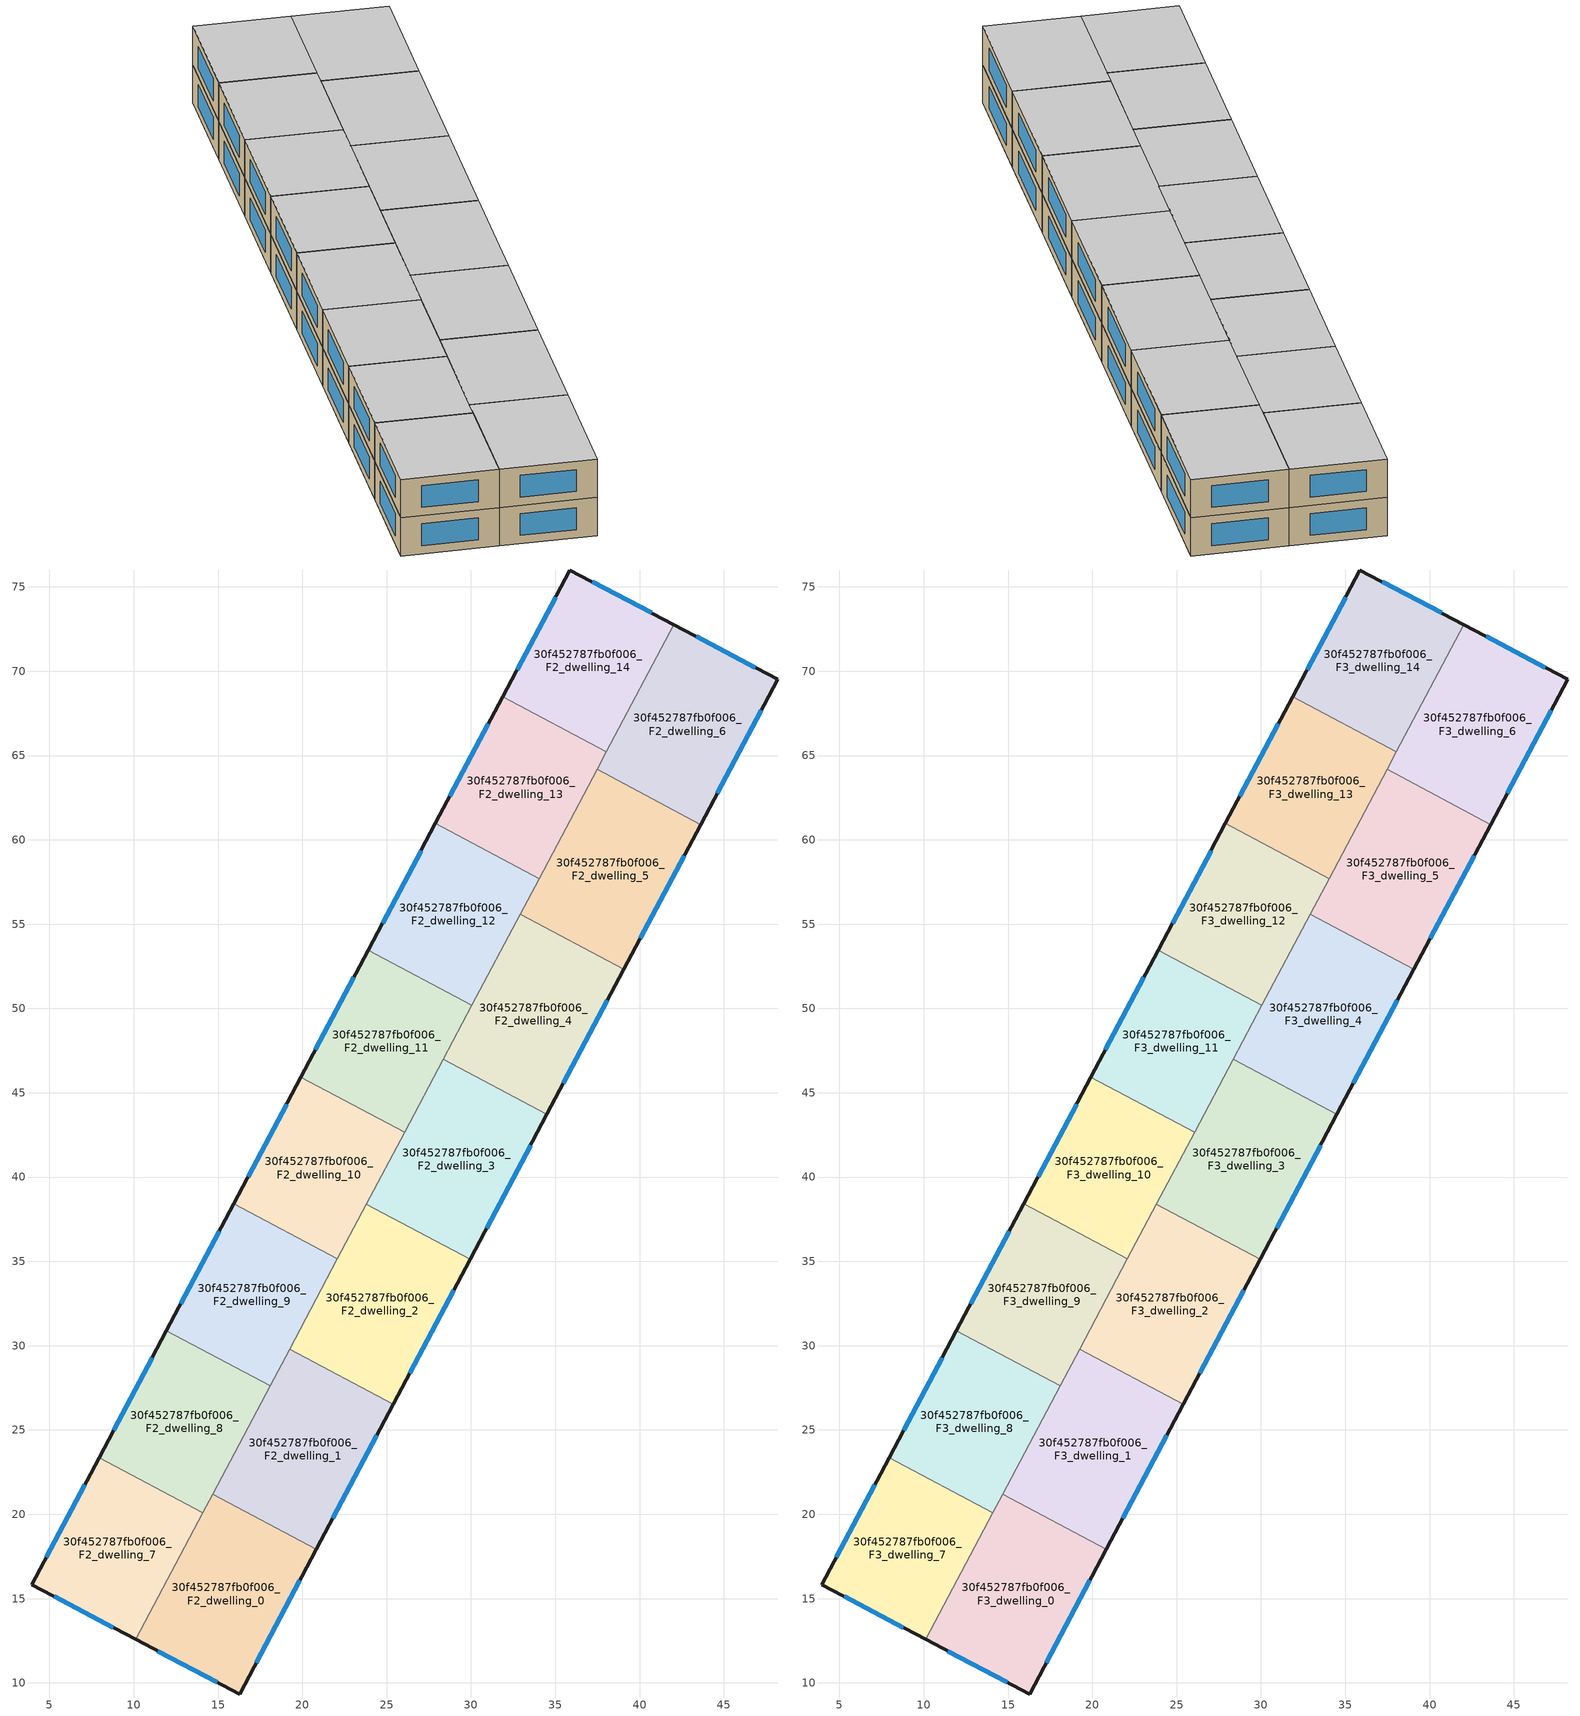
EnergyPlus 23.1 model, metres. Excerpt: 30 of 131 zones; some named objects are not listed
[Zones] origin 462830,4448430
30f452787fb0f006_F2_dwelling_0
 floor to 30f452787fb0f006_F1_dwelling_0 (EU_floor_Construction): 20.83,17.93 16.28,9.34 10.12,12.59 14.68,21.19 z6
 wall outside (EU_wall_Construction): 10.12,12.59 16.28,9.34 20.83,17.93 z6:9
 wall to 30f452787fb0f006_F2_dwelling_1 (EU_wall_Construction): 20.83,17.93 14.68,21.19 z6:9
 wall to 30f452787fb0f006_F2_dwelling_7 (EU_wall_Construction): 14.1,20.1 10.12,12.59 z6:9
 wall to 30f452787fb0f006_F2_dwelling_8 (EU_wall_Construction): 14.68,21.19 14.1,20.1 z6:9
 window (EU_Window_Construction): 17.25,11.18 19.85,16.09 / 11.44,11.89 14.96,10.04 z6.64:8.36
30f452787fb0f006_F2_dwelling_1
 floor to 30f452787fb0f006_F1_dwelling_1 (EU_floor_Construction): 25.39,26.53 20.83,17.93 14.68,21.19 19.24,29.79 z6
 wall outside (EU_wall_Construction): 20.83,17.93 25.39,26.53 z6:9
 wall to 30f452787fb0f006_F2_dwelling_2 (EU_wall_Construction): 25.39,26.53 19.24,29.79 z6:9
 wall to 30f452787fb0f006_F2_dwelling_8 (EU_wall_Construction): 18.09,27.62 14.68,21.19 z6:9
 wall to 30f452787fb0f006_F2_dwelling_9 (EU_wall_Construction): 19.24,29.79 18.09,27.62 z6:9
 window (EU_Window_Construction): 21.81,19.77 24.41,24.68 z6.64:8.36
30f452787fb0f006_F2_dwelling_10
 floor to 30f452787fb0f006_F1_dwelling_10 (EU_floor_Construction): 26.07,42.66 22.08,35.14 15.93,38.4 19.92,45.92 z6
 wall outside (EU_wall_Construction): 19.92,45.92 15.93,38.4 z6:9
 wall to 30f452787fb0f006_F2_dwelling_11 (EU_wall_Construction): 26.07,42.66 19.92,45.92 z6:9
 wall to 30f452787fb0f006_F2_dwelling_9 (EU_wall_Construction): 15.93,38.4 22.08,35.14 z6:9
 wall to 30f452787fb0f006_F2_dwelling_3 (EU_wall_Construction): 23.8,38.38 26.07,42.66 z6:9
 wall to 30f452787fb0f006_F2_dwelling_2 (EU_wall_Construction): 22.08,35.14 23.8,38.38 z6:9
 window (EU_Window_Construction): 19.06,44.31 16.78,40.01 z6.64:8.36
30f452787fb0f006_F2_dwelling_11
 floor to 30f452787fb0f006_F1_dwelling_11 (EU_floor_Construction): 30.06,50.18 26.07,42.66 19.92,45.92 23.91,53.45 z6
 wall outside (EU_wall_Construction): 23.91,53.45 19.92,45.92 z6:9
 wall to 30f452787fb0f006_F2_dwelling_12 (EU_wall_Construction): 30.06,50.18 23.91,53.45 z6:9
 wall to 30f452787fb0f006_F2_dwelling_4 (EU_wall_Construction): 28.36,46.98 30.06,50.18 z6:9
 wall to 30f452787fb0f006_F2_dwelling_3 (EU_wall_Construction): 26.07,42.66 28.36,46.98 z6:9
 window (EU_Window_Construction): 23.05,51.84 20.77,47.54 z6.64:8.36
30f452787fb0f006_F2_dwelling_12
 floor to 30f452787fb0f006_F1_dwelling_12 (EU_floor_Construction): 34.05,57.71 30.06,50.18 23.91,53.45 27.9,60.97 z6
 wall outside (EU_wall_Construction): 27.9,60.97 23.91,53.45 z6:9
 wall to 30f452787fb0f006_F2_dwelling_13 (EU_wall_Construction): 34.05,57.71 27.9,60.97 z6:9
 wall to 30f452787fb0f006_F2_dwelling_5 (EU_wall_Construction): 32.92,55.57 34.05,57.71 z6:9
 wall to 30f452787fb0f006_F2_dwelling_4 (EU_wall_Construction): 30.06,50.18 32.92,55.57 z6:9
 window (EU_Window_Construction): 27.04,59.36 24.76,55.06 z6.64:8.36
30f452787fb0f006_F2_dwelling_13
 floor to 30f452787fb0f006_F1_dwelling_13 (EU_floor_Construction): 38.03,65.23 34.05,57.71 27.9,60.97 31.88,68.49 z6
 wall outside (EU_wall_Construction): 31.88,68.49 27.9,60.97 z6:9
 wall to 30f452787fb0f006_F2_dwelling_14 (EU_wall_Construction): 38.03,65.23 31.88,68.49 z6:9
 wall to 30f452787fb0f006_F2_dwelling_6 (EU_wall_Construction): 37.47,64.17 38.03,65.23 z6:9
 wall to 30f452787fb0f006_F2_dwelling_5 (EU_wall_Construction): 34.05,57.71 37.47,64.17 z6:9
 window (EU_Window_Construction): 31.03,66.88 28.75,62.58 z6.64:8.36
30f452787fb0f006_F2_dwelling_14
 floor to 30f452787fb0f006_F1_dwelling_14 (EU_floor_Construction): 42.03,72.76 38.03,65.23 31.88,68.49 35.87,76 z6
 wall outside (EU_wall_Construction): 42.03,72.76 35.87,76 31.88,68.49 z6:9
 wall to 30f452787fb0f006_F2_dwelling_6 (EU_wall_Construction): 38.04,65.23 42.03,72.76 z6:9
 window (EU_Window_Construction): 35.01,74.39 32.74,70.1 / 40.71,73.45 37.19,75.31 z6.64:8.36
30f452787fb0f006_F2_dwelling_2
 floor to 30f452787fb0f006_F1_dwelling_2 (EU_floor_Construction): 29.95,35.12 25.39,26.53 19.24,29.79 23.8,38.38 z6
 wall outside (EU_wall_Construction): 25.39,26.53 29.95,35.12 z6:9
 wall to 30f452787fb0f006_F2_dwelling_3 (EU_wall_Construction): 29.95,35.12 23.8,38.38 z6:9
 wall to 30f452787fb0f006_F2_dwelling_9 (EU_wall_Construction): 22.08,35.14 19.24,29.79 z6:9
 window (EU_Window_Construction): 26.37,28.37 28.97,33.28 z6.64:8.36
30f452787fb0f006_F2_dwelling_3
 floor to 30f452787fb0f006_F1_dwelling_3 (EU_floor_Construction): 34.51,43.72 29.95,35.12 23.8,38.38 28.36,46.98 z6
 wall outside (EU_wall_Construction): 29.95,35.12 34.51,43.72 z6:9
 wall to 30f452787fb0f006_F2_dwelling_4 (EU_wall_Construction): 34.51,43.72 28.36,46.98 z6:9
 window (EU_Window_Construction): 30.92,36.96 33.53,41.88 z6.64:8.36
30f452787fb0f006_F2_dwelling_4
 floor to 30f452787fb0f006_F1_dwelling_4 (EU_floor_Construction): 39.07,52.31 34.51,43.72 28.36,46.98 32.92,55.58 z6
 wall outside (EU_wall_Construction): 34.51,43.72 39.07,52.31 z6:9
 wall to 30f452787fb0f006_F2_dwelling_5 (EU_wall_Construction): 39.07,52.31 32.92,55.58 z6:9
 window (EU_Window_Construction): 35.48,45.56 38.09,50.47 z6.64:8.36
30f452787fb0f006_F2_dwelling_5
 floor to 30f452787fb0f006_F1_dwelling_5 (EU_floor_Construction): 43.62,60.91 39.07,52.31 32.92,55.58 37.47,64.17 z6
 wall outside (EU_wall_Construction): 39.07,52.31 43.62,60.91 z6:9
 wall to 30f452787fb0f006_F2_dwelling_6 (EU_wall_Construction): 43.62,60.91 37.47,64.17 z6:9
 window (EU_Window_Construction): 40.04,54.15 42.65,59.07 z6.64:8.36
30f452787fb0f006_F2_dwelling_6
 floor to 30f452787fb0f006_F1_dwelling_6 (EU_floor_Construction): 48.19,69.51 43.62,60.91 37.47,64.17 42.03,72.76 z6
 wall outside (EU_wall_Construction): 43.62,60.91 48.19,69.51 42.03,72.76 z6:9
 window (EU_Window_Construction): 46.87,70.21 43.35,72.06 / 44.6,62.75 47.21,67.67 z6.64:8.36
30f452787fb0f006_F2_dwelling_7
 floor to 30f452787fb0f006_F1_dwelling_7 (EU_floor_Construction): 14.1,20.1 10.12,12.59 3.96,15.83 7.95,23.36 z6
 wall outside (EU_wall_Construction): 7.95,23.36 3.96,15.83 10.12,12.59 z6:9
 wall to 30f452787fb0f006_F2_dwelling_8 (EU_wall_Construction): 14.1,20.1 7.95,23.36 z6:9
 window (EU_Window_Construction): 5.27,15.14 8.8,13.28 / 7.09,21.75 4.81,17.44 z6.64:8.36
30f452787fb0f006_F2_dwelling_8
 floor to 30f452787fb0f006_F1_dwelling_8 (EU_floor_Construction): 18.09,27.62 14.1,20.1 7.95,23.36 11.94,30.88 z6
 wall outside (EU_wall_Construction): 11.94,30.88 7.95,23.36 z6:9
 wall to 30f452787fb0f006_F2_dwelling_9 (EU_wall_Construction): 18.09,27.62 11.94,30.88 z6:9
 window (EU_Window_Construction): 11.08,29.27 8.8,24.97 z6.64:8.36
30f452787fb0f006_F2_dwelling_9
 floor to 30f452787fb0f006_F1_dwelling_9 (EU_floor_Construction): 22.08,35.14 18.09,27.62 11.94,30.88 15.93,38.4 z6
 wall outside (EU_wall_Construction): 15.93,38.4 11.94,30.88 z6:9
 window (EU_Window_Construction): 15.07,36.79 12.79,32.49 z6.64:8.36
30f452787fb0f006_F3_dwelling_0
 floor to 30f452787fb0f006_F2_dwelling_0 (EU_floor_Construction): 20.83,17.93 16.28,9.34 10.12,12.59 14.68,21.19 z9
 wall outside (EU_wall_Construction): 10.12,12.59 16.28,9.34 20.83,17.93 z9:12
 wall to 30f452787fb0f006_F3_dwelling_1 (EU_wall_Construction): 20.83,17.93 14.68,21.19 z9:12
 wall to 30f452787fb0f006_F3_dwelling_7 (EU_wall_Construction): 14.1,20.1 10.12,12.59 z9:12
 wall to 30f452787fb0f006_F3_dwelling_8 (EU_wall_Construction): 14.68,21.19 14.1,20.1 z9:12
 window (EU_Window_Construction): 17.25,11.18 19.85,16.09 / 11.44,11.89 14.96,10.04 z9.64:11.36
 ceiling to 30f452787fb0f006_F4_dwelling_0 (EU_floor_Construction): 16.28,9.34 20.83,17.93 14.68,21.19 10.12,12.59 z12
30f452787fb0f006_F3_dwelling_1
 floor to 30f452787fb0f006_F2_dwelling_1 (EU_floor_Construction): 25.39,26.53 20.83,17.93 14.68,21.19 19.24,29.79 z9
 wall outside (EU_wall_Construction): 20.83,17.93 25.39,26.53 z9:12
 wall to 30f452787fb0f006_F3_dwelling_2 (EU_wall_Construction): 25.39,26.53 19.24,29.79 z9:12
 wall to 30f452787fb0f006_F3_dwelling_8 (EU_wall_Construction): 18.09,27.62 14.68,21.19 z9:12
 wall to 30f452787fb0f006_F3_dwelling_9 (EU_wall_Construction): 19.24,29.79 18.09,27.62 z9:12
 window (EU_Window_Construction): 21.81,19.77 24.41,24.68 z9.64:11.36
 ceiling to 30f452787fb0f006_F4_dwelling_1 (EU_floor_Construction): 20.83,17.93 25.39,26.53 19.24,29.79 14.68,21.19 z12
30f452787fb0f006_F3_dwelling_10
 floor to 30f452787fb0f006_F2_dwelling_10 (EU_floor_Construction): 26.07,42.66 22.08,35.14 15.93,38.4 19.92,45.92 z9
 wall outside (EU_wall_Construction): 19.92,45.92 15.93,38.4 z9:12
 wall to 30f452787fb0f006_F3_dwelling_11 (EU_wall_Construction): 26.07,42.66 19.92,45.92 z9:12
 wall to 30f452787fb0f006_F3_dwelling_9 (EU_wall_Construction): 15.93,38.4 22.08,35.14 z9:12
 wall to 30f452787fb0f006_F3_dwelling_3 (EU_wall_Construction): 23.8,38.38 26.07,42.66 z9:12
 wall to 30f452787fb0f006_F3_dwelling_2 (EU_wall_Construction): 22.08,35.14 23.8,38.38 z9:12
 window (EU_Window_Construction): 19.06,44.31 16.78,40.01 z9.64:11.36
 ceiling to 30f452787fb0f006_F4_dwelling_10 (EU_floor_Construction): 22.08,35.14 26.07,42.66 19.92,45.92 15.93,38.4 z12
30f452787fb0f006_F3_dwelling_11
 floor to 30f452787fb0f006_F2_dwelling_11 (EU_floor_Construction): 30.06,50.18 26.07,42.66 19.92,45.92 23.91,53.45 z9
 wall outside (EU_wall_Construction): 23.91,53.45 19.92,45.92 z9:12
 wall to 30f452787fb0f006_F3_dwelling_12 (EU_wall_Construction): 30.06,50.18 23.91,53.45 z9:12
 wall to 30f452787fb0f006_F3_dwelling_4 (EU_wall_Construction): 28.36,46.98 30.06,50.18 z9:12
 wall to 30f452787fb0f006_F3_dwelling_3 (EU_wall_Construction): 26.07,42.66 28.36,46.98 z9:12
 window (EU_Window_Construction): 23.05,51.84 20.77,47.54 z9.64:11.36
 ceiling to 30f452787fb0f006_F4_dwelling_11 (EU_floor_Construction): 26.07,42.66 30.06,50.18 23.91,53.45 19.92,45.92 z12
30f452787fb0f006_F3_dwelling_12
 floor to 30f452787fb0f006_F2_dwelling_12 (EU_floor_Construction): 34.05,57.71 30.06,50.18 23.91,53.45 27.9,60.97 z9
 wall outside (EU_wall_Construction): 27.9,60.97 23.91,53.45 z9:12
 wall to 30f452787fb0f006_F3_dwelling_13 (EU_wall_Construction): 34.05,57.71 27.9,60.97 z9:12
 wall to 30f452787fb0f006_F3_dwelling_5 (EU_wall_Construction): 32.92,55.57 34.05,57.71 z9:12
 wall to 30f452787fb0f006_F3_dwelling_4 (EU_wall_Construction): 30.06,50.18 32.92,55.57 z9:12
 window (EU_Window_Construction): 27.04,59.36 24.76,55.06 z9.64:11.36
 ceiling to 30f452787fb0f006_F4_dwelling_12 (EU_floor_Construction): 30.06,50.18 34.05,57.71 27.9,60.97 23.91,53.45 z12
30f452787fb0f006_F3_dwelling_13
 floor to 30f452787fb0f006_F2_dwelling_13 (EU_floor_Construction): 38.03,65.23 34.05,57.71 27.9,60.97 31.88,68.49 z9
 wall outside (EU_wall_Construction): 31.88,68.49 27.9,60.97 z9:12
 wall to 30f452787fb0f006_F3_dwelling_14 (EU_wall_Construction): 38.03,65.23 31.88,68.49 z9:12
 wall to 30f452787fb0f006_F3_dwelling_6 (EU_wall_Construction): 37.47,64.17 38.03,65.23 z9:12
 wall to 30f452787fb0f006_F3_dwelling_5 (EU_wall_Construction): 34.05,57.71 37.47,64.17 z9:12
 window (EU_Window_Construction): 31.03,66.88 28.75,62.58 z9.64:11.36
 ceiling to 30f452787fb0f006_F4_dwelling_13 (EU_floor_Construction): 34.05,57.71 38.03,65.23 31.88,68.49 27.9,60.97 z12
30f452787fb0f006_F3_dwelling_14
 floor to 30f452787fb0f006_F2_dwelling_14 (EU_floor_Construction): 42.03,72.76 38.03,65.23 31.88,68.49 35.87,76 z9
 wall outside (EU_wall_Construction): 42.03,72.76 35.87,76 31.88,68.49 z9:12
 wall to 30f452787fb0f006_F3_dwelling_6 (EU_wall_Construction): 38.04,65.23 42.03,72.76 z9:12
 window (EU_Window_Construction): 35.01,74.39 32.74,70.1 / 40.71,73.45 37.19,75.31 z9.64:11.36
 ceiling to 30f452787fb0f006_F4_dwelling_14 (EU_floor_Construction): 38.03,65.23 42.03,72.76 35.87,76 31.88,68.49 z12
30f452787fb0f006_F3_dwelling_2
 floor to 30f452787fb0f006_F2_dwelling_2 (EU_floor_Construction): 29.95,35.12 25.39,26.53 19.24,29.79 23.8,38.38 z9
 wall outside (EU_wall_Construction): 25.39,26.53 29.95,35.12 z9:12
 wall to 30f452787fb0f006_F3_dwelling_3 (EU_wall_Construction): 29.95,35.12 23.8,38.38 z9:12
 wall to 30f452787fb0f006_F3_dwelling_9 (EU_wall_Construction): 22.08,35.14 19.24,29.79 z9:12
 window (EU_Window_Construction): 26.37,28.37 28.97,33.28 z9.64:11.36
 ceiling to 30f452787fb0f006_F4_dwelling_2 (EU_floor_Construction): 25.39,26.53 29.95,35.12 23.8,38.38 19.24,29.79 z12
30f452787fb0f006_F3_dwelling_3
 floor to 30f452787fb0f006_F2_dwelling_3 (EU_floor_Construction): 34.51,43.72 29.95,35.12 23.8,38.38 28.36,46.98 z9
 wall outside (EU_wall_Construction): 29.95,35.12 34.51,43.72 z9:12
 wall to 30f452787fb0f006_F3_dwelling_4 (EU_wall_Construction): 34.51,43.72 28.36,46.98 z9:12
 window (EU_Window_Construction): 30.92,36.96 33.53,41.88 z9.64:11.36
 ceiling to 30f452787fb0f006_F4_dwelling_3 (EU_floor_Construction): 29.95,35.12 34.51,43.72 28.36,46.98 23.8,38.38 z12
30f452787fb0f006_F3_dwelling_4
 floor to 30f452787fb0f006_F2_dwelling_4 (EU_floor_Construction): 39.07,52.31 34.51,43.72 28.36,46.98 32.92,55.58 z9
 wall outside (EU_wall_Construction): 34.51,43.72 39.07,52.31 z9:12
 wall to 30f452787fb0f006_F3_dwelling_5 (EU_wall_Construction): 39.07,52.31 32.92,55.58 z9:12
 window (EU_Window_Construction): 35.48,45.56 38.09,50.47 z9.64:11.36
 ceiling to 30f452787fb0f006_F4_dwelling_4 (EU_floor_Construction): 34.51,43.72 39.07,52.31 32.92,55.58 28.36,46.98 z12
30f452787fb0f006_F3_dwelling_5
 floor to 30f452787fb0f006_F2_dwelling_5 (EU_floor_Construction): 43.62,60.91 39.07,52.31 32.92,55.58 37.47,64.17 z9
 wall outside (EU_wall_Construction): 39.07,52.31 43.62,60.91 z9:12
 wall to 30f452787fb0f006_F3_dwelling_6 (EU_wall_Construction): 43.62,60.91 37.47,64.17 z9:12
 window (EU_Window_Construction): 40.04,54.15 42.65,59.07 z9.64:11.36
 ceiling to 30f452787fb0f006_F4_dwelling_5 (EU_floor_Construction): 39.07,52.31 43.62,60.91 37.47,64.17 32.92,55.58 z12
30f452787fb0f006_F3_dwelling_6
 floor to 30f452787fb0f006_F2_dwelling_6 (EU_floor_Construction): 48.19,69.51 43.62,60.91 37.47,64.17 42.03,72.76 z9
 wall outside (EU_wall_Construction): 43.62,60.91 48.19,69.51 42.03,72.76 z9:12
 window (EU_Window_Construction): 46.87,70.21 43.35,72.06 / 44.6,62.75 47.21,67.67 z9.64:11.36
 ceiling to 30f452787fb0f006_F4_dwelling_6 (EU_floor_Construction): 43.62,60.91 48.19,69.51 42.03,72.76 37.47,64.17 z12
30f452787fb0f006_F3_dwelling_7
 floor to 30f452787fb0f006_F2_dwelling_7 (EU_floor_Construction): 14.1,20.1 10.12,12.59 3.96,15.83 7.95,23.36 z9
 wall outside (EU_wall_Construction): 7.95,23.36 3.96,15.83 10.12,12.59 z9:12
 wall to 30f452787fb0f006_F3_dwelling_8 (EU_wall_Construction): 14.1,20.1 7.95,23.36 z9:12
 window (EU_Window_Construction): 5.27,15.14 8.8,13.28 / 7.09,21.75 4.81,17.44 z9.64:11.36
 ceiling to 30f452787fb0f006_F4_dwelling_7 (EU_floor_Construction): 10.12,12.59 14.1,20.1 7.95,23.36 3.96,15.83 z12
30f452787fb0f006_F3_dwelling_8
 floor to 30f452787fb0f006_F2_dwelling_8 (EU_floor_Construction): 18.09,27.62 14.1,20.1 7.95,23.36 11.94,30.88 z9
 wall outside (EU_wall_Construction): 11.94,30.88 7.95,23.36 z9:12
 wall to 30f452787fb0f006_F3_dwelling_9 (EU_wall_Construction): 18.09,27.62 11.94,30.88 z9:12
 window (EU_Window_Construction): 11.08,29.27 8.8,24.97 z9.64:11.36
 ceiling to 30f452787fb0f006_F4_dwelling_8 (EU_floor_Construction): 14.1,20.1 18.09,27.62 11.94,30.88 7.95,23.36 z12
30f452787fb0f006_F3_dwelling_9
 floor to 30f452787fb0f006_F2_dwelling_9 (EU_floor_Construction): 22.08,35.14 18.09,27.62 11.94,30.88 15.93,38.4 z9
 wall outside (EU_wall_Construction): 15.93,38.4 11.94,30.88 z9:12
 window (EU_Window_Construction): 15.07,36.79 12.79,32.49 z9.64:11.36
 ceiling to 30f452787fb0f006_F4_dwelling_9 (EU_floor_Construction): 18.09,27.62 22.08,35.14 15.93,38.4 11.94,30.88 z12
[Building]
EU S2 Campaign: North Axis=0; Terrain=City; Solar Distribution=FullExterior
[Site:Location]
Yerevan-Zvartnots.Intl.AP: Latitude=40.15; Longitude=44.383; Time Zone=4; Elevation=854
[SizingPeriod:WeatherFileDays]
AnnualSizingPeriod: Begin Month=1; Begin Day of Month=1; End Month=12; End Day of Month=31; Day of Week for Start Day=Monday; Use Weather File Daylight Saving Period=No; Use Weather File Rain and Snow Indicators=No
[MATERIAL]
EU_InternalMass_Material: Roughness=MediumRough; Thickness=0.1; Conductivity=1; Density=1800; Specific Heat=900; Thermal Absorptance=0.9; Solar Absorptance=0.7; Visible Absorptance=0.7
[MATERIAL:NOMASS] Roughness=MediumRough; Thermal Absorptance=0.9; Solar Absorptance=0.7; Visible Absorptance=0.7
Name | Thermal Resistance
EU_wall_NoMass | 1.05043
EU_floor_NoMass | 0.478065
[WINDOWMATERIAL:SIMPLEGLAZINGSYSTEM]
EU_Window_SimpleGlazing: UFactor=2.5566; Solar Heat Gain Coefficient=0.75; Visible Transmittance=0.75
[CONSTRUCTION]
EU_wall_Construction: EU_wall_NoMass
EU_floor_Construction: EU_floor_NoMass
EU_Window_Construction: EU_Window_SimpleGlazing
EU_InternalMass_Construction: EU_InternalMass_Material
[ZONE] Type=1; Multiplier=1; Ceiling Height=autocalculate; Floor Area=autocalculate; Part of Total Floor Area=Yes
Name | Volume
30f452787fb0f006_F2_dwelling_0; 30f452787fb0f006_F3_dwelling_0 | 203.214
30f452787fb0f006_F2_dwelling_1; 30f452787fb0f006_F3_dwelling_1 | 203.208
30f452787fb0f006_F2_dwelling_10; 30f452787fb0f006_F3_dwelling_10; 30f452787fb0f006_F2_dwelling_12; 30f452787fb0f006_F3_dwelling_12 | 177.833
30f452787fb0f006_F2_dwelling_11; 30f452787fb0f006_F3_dwelling_11 | 177.862
30f452787fb0f006_F2_dwelling_13; 30f452787fb0f006_F3_dwelling_13; 30f452787fb0f006_F2_dwelling_9; 30f452787fb0f006_F3_dwelling_9 | 177.836
30f452787fb0f006_F2_dwelling_14; 30f452787fb0f006_F3_dwelling_14; 30f452787fb0f006_F2_dwelling_7; 30f452787fb0f006_F3_dwelling_7 | 177.827
30f452787fb0f006_F2_dwelling_2; 30f452787fb0f006_F3_dwelling_2 | 203.211
30f452787fb0f006_F2_dwelling_3; 30f452787fb0f006_F3_dwelling_3; 30f452787fb0f006_F2_dwelling_4; 30f452787fb0f006_F3_dwelling_4 | 203.21
30f452787fb0f006_F2_dwelling_5; 30f452787fb0f006_F3_dwelling_5 | 203.193
30f452787fb0f006_F2_dwelling_6; 30f452787fb0f006_F3_dwelling_6 | 203.216
30f452787fb0f006_F2_dwelling_8; 30f452787fb0f006_F3_dwelling_8 | 177.821
[INTERNALMASS] Construction=EU_InternalMass_Construction
Name | Zone or ZoneList | Surface Area
30f452787fb0f006_F2_dwelling_0_EU_InternalMass | 30f452787fb0f006_F2_dwelling_0 | 67.738
30f452787fb0f006_F2_dwelling_1_EU_InternalMass | 30f452787fb0f006_F2_dwelling_1 | 67.7361
30f452787fb0f006_F2_dwelling_2_EU_InternalMass | 30f452787fb0f006_F2_dwelling_2 | 67.7369
30f452787fb0f006_F2_dwelling_3_EU_InternalMass | 30f452787fb0f006_F2_dwelling_3 | 67.7369
30f452787fb0f006_F2_dwelling_4_EU_InternalMass | 30f452787fb0f006_F2_dwelling_4 | 67.7369
30f452787fb0f006_F2_dwelling_5_EU_InternalMass | 30f452787fb0f006_F2_dwelling_5 | 67.7307
30f452787fb0f006_F2_dwelling_6_EU_InternalMass | 30f452787fb0f006_F2_dwelling_6 | 67.7388
30f452787fb0f006_F2_dwelling_7_EU_InternalMass | 30f452787fb0f006_F2_dwelling_7 | 59.2755
30f452787fb0f006_F2_dwelling_8_EU_InternalMass | 30f452787fb0f006_F2_dwelling_8 | 59.2738
30f452787fb0f006_F2_dwelling_9_EU_InternalMass | 30f452787fb0f006_F2_dwelling_9 | 59.2789
30f452787fb0f006_F2_dwelling_10_EU_InternalMass | 30f452787fb0f006_F2_dwelling_10 | 59.2778
30f452787fb0f006_F2_dwelling_11_EU_InternalMass | 30f452787fb0f006_F2_dwelling_11 | 59.2872
30f452787fb0f006_F2_dwelling_12_EU_InternalMass | 30f452787fb0f006_F2_dwelling_12 | 59.2778
30f452787fb0f006_F2_dwelling_13_EU_InternalMass | 30f452787fb0f006_F2_dwelling_13 | 59.2789
30f452787fb0f006_F2_dwelling_14_EU_InternalMass | 30f452787fb0f006_F2_dwelling_14 | 59.2755
30f452787fb0f006_F3_dwelling_0_EU_InternalMass | 30f452787fb0f006_F3_dwelling_0 | 67.738
30f452787fb0f006_F3_dwelling_1_EU_InternalMass | 30f452787fb0f006_F3_dwelling_1 | 67.7361
30f452787fb0f006_F3_dwelling_2_EU_InternalMass | 30f452787fb0f006_F3_dwelling_2 | 67.7369
30f452787fb0f006_F3_dwelling_3_EU_InternalMass | 30f452787fb0f006_F3_dwelling_3 | 67.7369
30f452787fb0f006_F3_dwelling_4_EU_InternalMass | 30f452787fb0f006_F3_dwelling_4 | 67.7369
30f452787fb0f006_F3_dwelling_5_EU_InternalMass | 30f452787fb0f006_F3_dwelling_5 | 67.7307
30f452787fb0f006_F3_dwelling_6_EU_InternalMass | 30f452787fb0f006_F3_dwelling_6 | 67.7388
30f452787fb0f006_F3_dwelling_7_EU_InternalMass | 30f452787fb0f006_F3_dwelling_7 | 59.2755
30f452787fb0f006_F3_dwelling_8_EU_InternalMass | 30f452787fb0f006_F3_dwelling_8 | 59.2738
30f452787fb0f006_F3_dwelling_9_EU_InternalMass | 30f452787fb0f006_F3_dwelling_9 | 59.2789
30f452787fb0f006_F3_dwelling_10_EU_InternalMass | 30f452787fb0f006_F3_dwelling_10 | 59.2778
30f452787fb0f006_F3_dwelling_11_EU_InternalMass | 30f452787fb0f006_F3_dwelling_11 | 59.2872
30f452787fb0f006_F3_dwelling_12_EU_InternalMass | 30f452787fb0f006_F3_dwelling_12 | 59.2778
30f452787fb0f006_F3_dwelling_13_EU_InternalMass | 30f452787fb0f006_F3_dwelling_13 | 59.2789
30f452787fb0f006_F3_dwelling_14_EU_InternalMass | 30f452787fb0f006_F3_dwelling_14 | 59.2755
[OTHEREQUIPMENT] Fuel Type=Electricity; Design Level Calculation Method=Watts/Area; Power per Zone Floor Area=1; Fraction Latent=0; Fraction Radiant=0; Fraction Lost=0; Carbon Dioxide Generation Rate=0; EndUse Subcategory=EU_Step8_InternalGains
Name | Zone or ZoneList or Space or SpaceList | Schedule
EU_Step8_InternalGain_30f452787fb0f006_F2_dwelling_0_f000 | 30f452787fb0f006_F2_dwelling_0 | EU_Step8_GainSchedule_30f452787fb0f006_F2_dwelling_0_f000
EU_Step8_InternalGain_30f452787fb0f006_F2_dwelling_1_f000 | 30f452787fb0f006_F2_dwelling_1 | EU_Step8_GainSchedule_30f452787fb0f006_F2_dwelling_1_f000
EU_Step8_InternalGain_30f452787fb0f006_F2_dwelling_2_f000 | 30f452787fb0f006_F2_dwelling_2 | EU_Step8_GainSchedule_30f452787fb0f006_F2_dwelling_2_f000
EU_Step8_InternalGain_30f452787fb0f006_F2_dwelling_3_f000 | 30f452787fb0f006_F2_dwelling_3 | EU_Step8_GainSchedule_30f452787fb0f006_F2_dwelling_3_f000
EU_Step8_InternalGain_30f452787fb0f006_F2_dwelling_4_f000 | 30f452787fb0f006_F2_dwelling_4 | EU_Step8_GainSchedule_30f452787fb0f006_F2_dwelling_4_f000
EU_Step8_InternalGain_30f452787fb0f006_F2_dwelling_5_f000 | 30f452787fb0f006_F2_dwelling_5 | EU_Step8_GainSchedule_30f452787fb0f006_F2_dwelling_5_f000
EU_Step8_InternalGain_30f452787fb0f006_F2_dwelling_6_f000 | 30f452787fb0f006_F2_dwelling_6 | EU_Step8_GainSchedule_30f452787fb0f006_F2_dwelling_6_f000
EU_Step8_InternalGain_30f452787fb0f006_F2_dwelling_7_f000 | 30f452787fb0f006_F2_dwelling_7 | EU_Step8_GainSchedule_30f452787fb0f006_F2_dwelling_7_f000
EU_Step8_InternalGain_30f452787fb0f006_F2_dwelling_8_f000 | 30f452787fb0f006_F2_dwelling_8 | EU_Step8_GainSchedule_30f452787fb0f006_F2_dwelling_8_f000
EU_Step8_InternalGain_30f452787fb0f006_F2_dwelling_9_f000 | 30f452787fb0f006_F2_dwelling_9 | EU_Step8_GainSchedule_30f452787fb0f006_F2_dwelling_9_f000
EU_Step8_InternalGain_30f452787fb0f006_F2_dwelling_10_f000 | 30f452787fb0f006_F2_dwelling_10 | EU_Step8_GainSchedule_30f452787fb0f006_F2_dwelling_10_f000
EU_Step8_InternalGain_30f452787fb0f006_F2_dwelling_11_f000 | 30f452787fb0f006_F2_dwelling_11 | EU_Step8_GainSchedule_30f452787fb0f006_F2_dwelling_11_f000
EU_Step8_InternalGain_30f452787fb0f006_F2_dwelling_12_f000 | 30f452787fb0f006_F2_dwelling_12 | EU_Step8_GainSchedule_30f452787fb0f006_F2_dwelling_12_f000
EU_Step8_InternalGain_30f452787fb0f006_F2_dwelling_13_f000 | 30f452787fb0f006_F2_dwelling_13 | EU_Step8_GainSchedule_30f452787fb0f006_F2_dwelling_13_f000
EU_Step8_InternalGain_30f452787fb0f006_F2_dwelling_14_f000 | 30f452787fb0f006_F2_dwelling_14 | EU_Step8_GainSchedule_30f452787fb0f006_F2_dwelling_14_f000
EU_Step8_InternalGain_30f452787fb0f006_F3_dwelling_0_f000 | 30f452787fb0f006_F3_dwelling_0 | EU_Step8_GainSchedule_30f452787fb0f006_F3_dwelling_0_f000
EU_Step8_InternalGain_30f452787fb0f006_F3_dwelling_1_f000 | 30f452787fb0f006_F3_dwelling_1 | EU_Step8_GainSchedule_30f452787fb0f006_F3_dwelling_1_f000
EU_Step8_InternalGain_30f452787fb0f006_F3_dwelling_2_f000 | 30f452787fb0f006_F3_dwelling_2 | EU_Step8_GainSchedule_30f452787fb0f006_F3_dwelling_2_f000
EU_Step8_InternalGain_30f452787fb0f006_F3_dwelling_3_f000 | 30f452787fb0f006_F3_dwelling_3 | EU_Step8_GainSchedule_30f452787fb0f006_F3_dwelling_3_f000
EU_Step8_InternalGain_30f452787fb0f006_F3_dwelling_4_f000 | 30f452787fb0f006_F3_dwelling_4 | EU_Step8_GainSchedule_30f452787fb0f006_F3_dwelling_4_f000
EU_Step8_InternalGain_30f452787fb0f006_F3_dwelling_5_f000 | 30f452787fb0f006_F3_dwelling_5 | EU_Step8_GainSchedule_30f452787fb0f006_F3_dwelling_5_f000
EU_Step8_InternalGain_30f452787fb0f006_F3_dwelling_6_f000 | 30f452787fb0f006_F3_dwelling_6 | EU_Step8_GainSchedule_30f452787fb0f006_F3_dwelling_6_f000
EU_Step8_InternalGain_30f452787fb0f006_F3_dwelling_7_f000 | 30f452787fb0f006_F3_dwelling_7 | EU_Step8_GainSchedule_30f452787fb0f006_F3_dwelling_7_f000
EU_Step8_InternalGain_30f452787fb0f006_F3_dwelling_8_f000 | 30f452787fb0f006_F3_dwelling_8 | EU_Step8_GainSchedule_30f452787fb0f006_F3_dwelling_8_f000
EU_Step8_InternalGain_30f452787fb0f006_F3_dwelling_9_f000 | 30f452787fb0f006_F3_dwelling_9 | EU_Step8_GainSchedule_30f452787fb0f006_F3_dwelling_9_f000
EU_Step8_InternalGain_30f452787fb0f006_F3_dwelling_10_f000 | 30f452787fb0f006_F3_dwelling_10 | EU_Step8_GainSchedule_30f452787fb0f006_F3_dwelling_10_f000
EU_Step8_InternalGain_30f452787fb0f006_F3_dwelling_11_f000 | 30f452787fb0f006_F3_dwelling_11 | EU_Step8_GainSchedule_30f452787fb0f006_F3_dwelling_11_f000
EU_Step8_InternalGain_30f452787fb0f006_F3_dwelling_12_f000 | 30f452787fb0f006_F3_dwelling_12 | EU_Step8_GainSchedule_30f452787fb0f006_F3_dwelling_12_f000
EU_Step8_InternalGain_30f452787fb0f006_F3_dwelling_13_f000 | 30f452787fb0f006_F3_dwelling_13 | EU_Step8_GainSchedule_30f452787fb0f006_F3_dwelling_13_f000
EU_Step8_InternalGain_30f452787fb0f006_F3_dwelling_14_f000 | 30f452787fb0f006_F3_dwelling_14 | EU_Step8_GainSchedule_30f452787fb0f006_F3_dwelling_14_f000
[ZONEVENTILATION:DESIGNFLOWRATE] Schedule=EU_AlwaysOn; Design Flow Rate Calculation Method=AirChanges/Hour; Air Changes per Hour=0.557805; Ventilation Type=Natural; Fan Pressure Rise=0; Fan Total Efficiency=1; Constant Term Coefficient=1; Temperature Term Coefficient=0; Velocity Term Coefficient=0; Velocity Squared Term Coefficient=0; Minimum Indoor Temperature=-100; Maximum Indoor Temperature=100; Delta Temperature=-100; Minimum Outdoor Temperature=-100; Maximum Outdoor Temperature=100; Maximum Wind Speed=40
Name | Zone or ZoneList or Space or SpaceList
EU_ConstantAir_30f452787fb0f006_F2_dwelling_0 | 30f452787fb0f006_F2_dwelling_0
EU_ConstantAir_30f452787fb0f006_F2_dwelling_1 | 30f452787fb0f006_F2_dwelling_1
EU_ConstantAir_30f452787fb0f006_F2_dwelling_2 | 30f452787fb0f006_F2_dwelling_2
EU_ConstantAir_30f452787fb0f006_F2_dwelling_3 | 30f452787fb0f006_F2_dwelling_3
EU_ConstantAir_30f452787fb0f006_F2_dwelling_4 | 30f452787fb0f006_F2_dwelling_4
EU_ConstantAir_30f452787fb0f006_F2_dwelling_5 | 30f452787fb0f006_F2_dwelling_5
EU_ConstantAir_30f452787fb0f006_F2_dwelling_6 | 30f452787fb0f006_F2_dwelling_6
EU_ConstantAir_30f452787fb0f006_F2_dwelling_7 | 30f452787fb0f006_F2_dwelling_7
EU_ConstantAir_30f452787fb0f006_F2_dwelling_8 | 30f452787fb0f006_F2_dwelling_8
EU_ConstantAir_30f452787fb0f006_F2_dwelling_9 | 30f452787fb0f006_F2_dwelling_9
EU_ConstantAir_30f452787fb0f006_F2_dwelling_10 | 30f452787fb0f006_F2_dwelling_10
EU_ConstantAir_30f452787fb0f006_F2_dwelling_11 | 30f452787fb0f006_F2_dwelling_11
EU_ConstantAir_30f452787fb0f006_F2_dwelling_12 | 30f452787fb0f006_F2_dwelling_12
EU_ConstantAir_30f452787fb0f006_F2_dwelling_13 | 30f452787fb0f006_F2_dwelling_13
EU_ConstantAir_30f452787fb0f006_F2_dwelling_14 | 30f452787fb0f006_F2_dwelling_14
EU_ConstantAir_30f452787fb0f006_F3_dwelling_0 | 30f452787fb0f006_F3_dwelling_0
EU_ConstantAir_30f452787fb0f006_F3_dwelling_1 | 30f452787fb0f006_F3_dwelling_1
EU_ConstantAir_30f452787fb0f006_F3_dwelling_2 | 30f452787fb0f006_F3_dwelling_2
EU_ConstantAir_30f452787fb0f006_F3_dwelling_3 | 30f452787fb0f006_F3_dwelling_3
EU_ConstantAir_30f452787fb0f006_F3_dwelling_4 | 30f452787fb0f006_F3_dwelling_4
EU_ConstantAir_30f452787fb0f006_F3_dwelling_5 | 30f452787fb0f006_F3_dwelling_5
EU_ConstantAir_30f452787fb0f006_F3_dwelling_6 | 30f452787fb0f006_F3_dwelling_6
EU_ConstantAir_30f452787fb0f006_F3_dwelling_7 | 30f452787fb0f006_F3_dwelling_7
EU_ConstantAir_30f452787fb0f006_F3_dwelling_8 | 30f452787fb0f006_F3_dwelling_8
EU_ConstantAir_30f452787fb0f006_F3_dwelling_9 | 30f452787fb0f006_F3_dwelling_9
EU_ConstantAir_30f452787fb0f006_F3_dwelling_10 | 30f452787fb0f006_F3_dwelling_10
EU_ConstantAir_30f452787fb0f006_F3_dwelling_11 | 30f452787fb0f006_F3_dwelling_11
EU_ConstantAir_30f452787fb0f006_F3_dwelling_12 | 30f452787fb0f006_F3_dwelling_12
EU_ConstantAir_30f452787fb0f006_F3_dwelling_13 | 30f452787fb0f006_F3_dwelling_13
EU_ConstantAir_30f452787fb0f006_F3_dwelling_14 | 30f452787fb0f006_F3_dwelling_14
[HVACTEMPLATE:THERMOSTAT] Constant Heating Setpoint=20; Constant Cooling Setpoint=50
EU_HeatOnly_30f452787fb0f006_F6_dwelling_9; EU_HeatOnly_30f452787fb0f006_F6_dwelling_10; EU_HeatOnly_30f452787fb0f006_F6_dwelling_11; EU_HeatOnly_30f452787fb0f006_F6_dwelling_12; EU_HeatOnly_30f452787fb0f006_F6_dwelling_13; EU_HeatOnly_30f452787fb0f006_F7_dwelling_0; EU_HeatOnly_30f452787fb0f006_F7_dwelling_1; EU_HeatOnly_30f452787fb0f006_F7_dwelling_2; EU_HeatOnly_30f452787fb0f006_F7_dwelling_3; EU_HeatOnly_30f452787fb0f006_F7_dwelling_4; EU_HeatOnly_30f452787fb0f006_F7_dwelling_5; EU_HeatOnly_30f452787fb0f006_F7_dwelling_6; EU_HeatOnly_30f452787fb0f006_F7_dwelling_7; EU_HeatOnly_30f452787fb0f006_F7_dwelling_8; EU_HeatOnly_30f452787fb0f006_F7_dwelling_9; EU_HeatOnly_30f452787fb0f006_F7_dwelling_10; EU_HeatOnly_30f452787fb0f006_F7_dwelling_11; EU_HeatOnly_30f452787fb0f006_F7_dwelling_12; EU_HeatOnly_30f452787fb0f006_F7_dwelling_13; EU_HeatOnly_30f452787fb0f006_F8_dwelling_0; EU_HeatOnly_30f452787fb0f006_F8_dwelling_1; EU_HeatOnly_30f452787fb0f006_F8_dwelling_2; EU_HeatOnly_30f452787fb0f006_F8_dwelling_3; EU_HeatOnly_30f452787fb0f006_F8_dwelling_4; EU_HeatOnly_30f452787fb0f006_F8_dwelling_5; EU_HeatOnly_30f452787fb0f006_F8_dwelling_6; EU_HeatOnly_30f452787fb0f006_F8_dwelling_7; EU_HeatOnly_30f452787fb0f006_F8_dwelling_8; EU_HeatOnly_30f452787fb0f006_F8_dwelling_9; EU_HeatOnly_30f452787fb0f006_F8_dwelling_10; EU_HeatOnly_30f452787fb0f006_F8_dwelling_11; EU_HeatOnly_30f452787fb0f006_F8_dwelling_12; EU_HeatOnly_30f452787fb0f006_F8_dwelling_13
[HVACTEMPLATE:ZONE:IDEALLOADSAIRSYSTEM] System Availability Schedule=EU_AlwaysOn; Maximum Heating Supply Air Temperature=50; Minimum Cooling Supply Air Temperature=13; Maximum Heating Supply Air Humidity Ratio=0.0156; Minimum Cooling Supply Air Humidity Ratio=0.0077; Heating Limit=NoLimit; Cooling Limit=NoLimit; Heating Availability Schedule=EU_AlwaysOn; Cooling Availability Schedule=EU_CoolingOff; Dehumidification Control Type=ConstantSensibleHeatRatio; Cooling Sensible Heat Ratio=0.7; Dehumidification Setpoint=60; Humidification Control Type=None; Humidification Setpoint=30; Outdoor Air Method=None; Outdoor Air Flow Rate per Person=0.00944; Outdoor Air Flow Rate per Zone Floor Area=0; Outdoor Air Flow Rate per Zone=0; Demand Controlled Ventilation Type=None; Outdoor Air Economizer Type=NoEconomizer; Heat Recovery Type=None; Sensible Heat Recovery Effectiveness=0.7; Latent Heat Recovery Effectiveness=0.65
Name | Template Thermostat
30f452787fb0f006_F2_dwelling_0 | EU_HeatOnly_30f452787fb0f006_F2_dwelling_0
30f452787fb0f006_F2_dwelling_1 | EU_HeatOnly_30f452787fb0f006_F2_dwelling_1
30f452787fb0f006_F2_dwelling_2 | EU_HeatOnly_30f452787fb0f006_F2_dwelling_2
30f452787fb0f006_F2_dwelling_3 | EU_HeatOnly_30f452787fb0f006_F2_dwelling_3
30f452787fb0f006_F2_dwelling_4 | EU_HeatOnly_30f452787fb0f006_F2_dwelling_4
30f452787fb0f006_F2_dwelling_5 | EU_HeatOnly_30f452787fb0f006_F2_dwelling_5
30f452787fb0f006_F2_dwelling_6 | EU_HeatOnly_30f452787fb0f006_F2_dwelling_6
30f452787fb0f006_F2_dwelling_7 | EU_HeatOnly_30f452787fb0f006_F2_dwelling_7
30f452787fb0f006_F2_dwelling_8 | EU_HeatOnly_30f452787fb0f006_F2_dwelling_8
30f452787fb0f006_F2_dwelling_9 | EU_HeatOnly_30f452787fb0f006_F2_dwelling_9
30f452787fb0f006_F2_dwelling_10 | EU_HeatOnly_30f452787fb0f006_F2_dwelling_10
30f452787fb0f006_F2_dwelling_11 | EU_HeatOnly_30f452787fb0f006_F2_dwelling_11
30f452787fb0f006_F2_dwelling_12 | EU_HeatOnly_30f452787fb0f006_F2_dwelling_12
30f452787fb0f006_F2_dwelling_13 | EU_HeatOnly_30f452787fb0f006_F2_dwelling_13
30f452787fb0f006_F2_dwelling_14 | EU_HeatOnly_30f452787fb0f006_F2_dwelling_14
30f452787fb0f006_F3_dwelling_0 | EU_HeatOnly_30f452787fb0f006_F3_dwelling_0
30f452787fb0f006_F3_dwelling_1 | EU_HeatOnly_30f452787fb0f006_F3_dwelling_1
30f452787fb0f006_F3_dwelling_2 | EU_HeatOnly_30f452787fb0f006_F3_dwelling_2
30f452787fb0f006_F3_dwelling_3 | EU_HeatOnly_30f452787fb0f006_F3_dwelling_3
30f452787fb0f006_F3_dwelling_4 | EU_HeatOnly_30f452787fb0f006_F3_dwelling_4
30f452787fb0f006_F3_dwelling_5 | EU_HeatOnly_30f452787fb0f006_F3_dwelling_5
30f452787fb0f006_F3_dwelling_6 | EU_HeatOnly_30f452787fb0f006_F3_dwelling_6
30f452787fb0f006_F3_dwelling_7 | EU_HeatOnly_30f452787fb0f006_F3_dwelling_7
30f452787fb0f006_F3_dwelling_8 | EU_HeatOnly_30f452787fb0f006_F3_dwelling_8
30f452787fb0f006_F3_dwelling_9 | EU_HeatOnly_30f452787fb0f006_F3_dwelling_9
30f452787fb0f006_F3_dwelling_10 | EU_HeatOnly_30f452787fb0f006_F3_dwelling_10
30f452787fb0f006_F3_dwelling_11 | EU_HeatOnly_30f452787fb0f006_F3_dwelling_11
30f452787fb0f006_F3_dwelling_12 | EU_HeatOnly_30f452787fb0f006_F3_dwelling_12
30f452787fb0f006_F3_dwelling_13 | EU_HeatOnly_30f452787fb0f006_F3_dwelling_13
30f452787fb0f006_F3_dwelling_14 | EU_HeatOnly_30f452787fb0f006_F3_dwelling_14
[SIZING:ZONE] Zone Cooling Design Supply Air Temperature Input Method=SupplyAirTemperature; Zone Cooling Design Supply Air Temperature=13; Zone Heating Design Supply Air Temperature Input Method=SupplyAirTemperature; Zone Heating Design Supply Air Temperature=50; Zone Cooling Design Supply Air Humidity Ratio=0.008; Zone Heating Design Supply Air Humidity Ratio=0.008; Cooling Design Air Flow Method=DesignDay; Cooling Design Air Flow Rate=0; Cooling Minimum Air Flow per Zone Floor Area=0.000762; Cooling Minimum Air Flow=0; Cooling Minimum Air Flow Fraction=0.2; Heating Design Air Flow Method=DesignDay; Heating Design Air Flow Rate=0; Heating Maximum Air Flow per Zone Floor Area=0.002032; Heating Maximum Air Flow=0.141576; Heating Maximum Air Flow Fraction=0.3; Account for Dedicated Outdoor Air System=No; Dedicated Outdoor Air System Control Strategy=NeutralSupplyAir; Dedicated Outdoor Air Low Setpoint Temperature for Design=autosize; Dedicated Outdoor Air High Setpoint Temperature for Design=autosize; Zone Load Sizing Method=Sensible Load Only No Latent Load; Zone Latent Cooling Design Supply Air Humidity Ratio Input Method=HumidityRatioDifference; Zone Cooling Design Supply Air Humidity Ratio Difference=0.005; Zone Latent Heating Design Supply Air Humidity Ratio Input Method=HumidityRatioDifference; Zone Humidification Design Supply Air Humidity Ratio Difference=0.005
30f452787fb0f006_F2_dwelling_0; 30f452787fb0f006_F2_dwelling_1; 30f452787fb0f006_F2_dwelling_2; 30f452787fb0f006_F2_dwelling_3; 30f452787fb0f006_F2_dwelling_4; 30f452787fb0f006_F2_dwelling_5; 30f452787fb0f006_F2_dwelling_6; 30f452787fb0f006_F2_dwelling_7; 30f452787fb0f006_F2_dwelling_8; 30f452787fb0f006_F2_dwelling_9; 30f452787fb0f006_F2_dwelling_10; 30f452787fb0f006_F2_dwelling_11; 30f452787fb0f006_F2_dwelling_12; 30f452787fb0f006_F2_dwelling_13; 30f452787fb0f006_F2_dwelling_14; 30f452787fb0f006_F3_dwelling_0; 30f452787fb0f006_F3_dwelling_1; 30f452787fb0f006_F3_dwelling_2; 30f452787fb0f006_F3_dwelling_3; 30f452787fb0f006_F3_dwelling_4; 30f452787fb0f006_F3_dwelling_5; 30f452787fb0f006_F3_dwelling_6; 30f452787fb0f006_F3_dwelling_7; 30f452787fb0f006_F3_dwelling_8; 30f452787fb0f006_F3_dwelling_9; 30f452787fb0f006_F3_dwelling_10; 30f452787fb0f006_F3_dwelling_11; 30f452787fb0f006_F3_dwelling_12; 30f452787fb0f006_F3_dwelling_13; 30f452787fb0f006_F3_dwelling_14
[SCHEDULE:CONSTANT]
Name | Hourly Value
EU_AlwaysOn | 1
EU_CoolingOff | 0
[SCHEDULE:FILE] Column Number=1; Rows to Skip at Top=0; Number of Hours of Data=8760; Column Separator=Comma; Interpolate to Timestep=No; Minutes per Item=60; Adjust Schedule for Daylight Savings=Yes
Name | File
EU_Step8_GainSchedule_30f452787fb0f006_F2_dwelling_0_f000 | ../../schedules/30f452787fb0f006/30f452787fb0f006_F2_dwelling_0_f000_gain.csv
EU_Step8_GainSchedule_30f452787fb0f006_F2_dwelling_1_f000 | ../../schedules/30f452787fb0f006/30f452787fb0f006_F2_dwelling_1_f000_gain.csv
EU_Step8_GainSchedule_30f452787fb0f006_F2_dwelling_2_f000 | ../../schedules/30f452787fb0f006/30f452787fb0f006_F2_dwelling_2_f000_gain.csv
EU_Step8_GainSchedule_30f452787fb0f006_F2_dwelling_3_f000 | ../../schedules/30f452787fb0f006/30f452787fb0f006_F2_dwelling_3_f000_gain.csv
EU_Step8_GainSchedule_30f452787fb0f006_F2_dwelling_4_f000 | ../../schedules/30f452787fb0f006/30f452787fb0f006_F2_dwelling_4_f000_gain.csv
EU_Step8_GainSchedule_30f452787fb0f006_F2_dwelling_5_f000 | ../../schedules/30f452787fb0f006/30f452787fb0f006_F2_dwelling_5_f000_gain.csv
EU_Step8_GainSchedule_30f452787fb0f006_F2_dwelling_6_f000 | ../../schedules/30f452787fb0f006/30f452787fb0f006_F2_dwelling_6_f000_gain.csv
EU_Step8_GainSchedule_30f452787fb0f006_F2_dwelling_7_f000 | ../../schedules/30f452787fb0f006/30f452787fb0f006_F2_dwelling_7_f000_gain.csv
EU_Step8_GainSchedule_30f452787fb0f006_F2_dwelling_8_f000 | ../../schedules/30f452787fb0f006/30f452787fb0f006_F2_dwelling_8_f000_gain.csv
EU_Step8_GainSchedule_30f452787fb0f006_F2_dwelling_9_f000 | ../../schedules/30f452787fb0f006/30f452787fb0f006_F2_dwelling_9_f000_gain.csv
EU_Step8_GainSchedule_30f452787fb0f006_F2_dwelling_10_f000 | ../../schedules/30f452787fb0f006/30f452787fb0f006_F2_dwelling_10_f000_gain.csv
EU_Step8_GainSchedule_30f452787fb0f006_F2_dwelling_11_f000 | ../../schedules/30f452787fb0f006/30f452787fb0f006_F2_dwelling_11_f000_gain.csv
EU_Step8_GainSchedule_30f452787fb0f006_F2_dwelling_12_f000 | ../../schedules/30f452787fb0f006/30f452787fb0f006_F2_dwelling_12_f000_gain.csv
EU_Step8_GainSchedule_30f452787fb0f006_F2_dwelling_13_f000 | ../../schedules/30f452787fb0f006/30f452787fb0f006_F2_dwelling_13_f000_gain.csv
EU_Step8_GainSchedule_30f452787fb0f006_F2_dwelling_14_f000 | ../../schedules/30f452787fb0f006/30f452787fb0f006_F2_dwelling_14_f000_gain.csv
EU_Step8_GainSchedule_30f452787fb0f006_F3_dwelling_0_f000 | ../../schedules/30f452787fb0f006/30f452787fb0f006_F3_dwelling_0_f000_gain.csv
EU_Step8_GainSchedule_30f452787fb0f006_F3_dwelling_1_f000 | ../../schedules/30f452787fb0f006/30f452787fb0f006_F3_dwelling_1_f000_gain.csv
EU_Step8_GainSchedule_30f452787fb0f006_F3_dwelling_2_f000 | ../../schedules/30f452787fb0f006/30f452787fb0f006_F3_dwelling_2_f000_gain.csv
EU_Step8_GainSchedule_30f452787fb0f006_F3_dwelling_3_f000 | ../../schedules/30f452787fb0f006/30f452787fb0f006_F3_dwelling_3_f000_gain.csv
EU_Step8_GainSchedule_30f452787fb0f006_F3_dwelling_4_f000 | ../../schedules/30f452787fb0f006/30f452787fb0f006_F3_dwelling_4_f000_gain.csv
EU_Step8_GainSchedule_30f452787fb0f006_F3_dwelling_5_f000 | ../../schedules/30f452787fb0f006/30f452787fb0f006_F3_dwelling_5_f000_gain.csv
EU_Step8_GainSchedule_30f452787fb0f006_F3_dwelling_6_f000 | ../../schedules/30f452787fb0f006/30f452787fb0f006_F3_dwelling_6_f000_gain.csv
EU_Step8_GainSchedule_30f452787fb0f006_F3_dwelling_7_f000 | ../../schedules/30f452787fb0f006/30f452787fb0f006_F3_dwelling_7_f000_gain.csv
EU_Step8_GainSchedule_30f452787fb0f006_F3_dwelling_8_f000 | ../../schedules/30f452787fb0f006/30f452787fb0f006_F3_dwelling_8_f000_gain.csv
EU_Step8_GainSchedule_30f452787fb0f006_F3_dwelling_9_f000 | ../../schedules/30f452787fb0f006/30f452787fb0f006_F3_dwelling_9_f000_gain.csv
EU_Step8_GainSchedule_30f452787fb0f006_F3_dwelling_10_f000 | ../../schedules/30f452787fb0f006/30f452787fb0f006_F3_dwelling_10_f000_gain.csv
EU_Step8_GainSchedule_30f452787fb0f006_F3_dwelling_11_f000 | ../../schedules/30f452787fb0f006/30f452787fb0f006_F3_dwelling_11_f000_gain.csv
EU_Step8_GainSchedule_30f452787fb0f006_F3_dwelling_12_f000 | ../../schedules/30f452787fb0f006/30f452787fb0f006_F3_dwelling_12_f000_gain.csv
EU_Step8_GainSchedule_30f452787fb0f006_F3_dwelling_13_f000 | ../../schedules/30f452787fb0f006/30f452787fb0f006_F3_dwelling_13_f000_gain.csv
EU_Step8_GainSchedule_30f452787fb0f006_F3_dwelling_14_f000 | ../../schedules/30f452787fb0f006/30f452787fb0f006_F3_dwelling_14_f000_gain.csv
